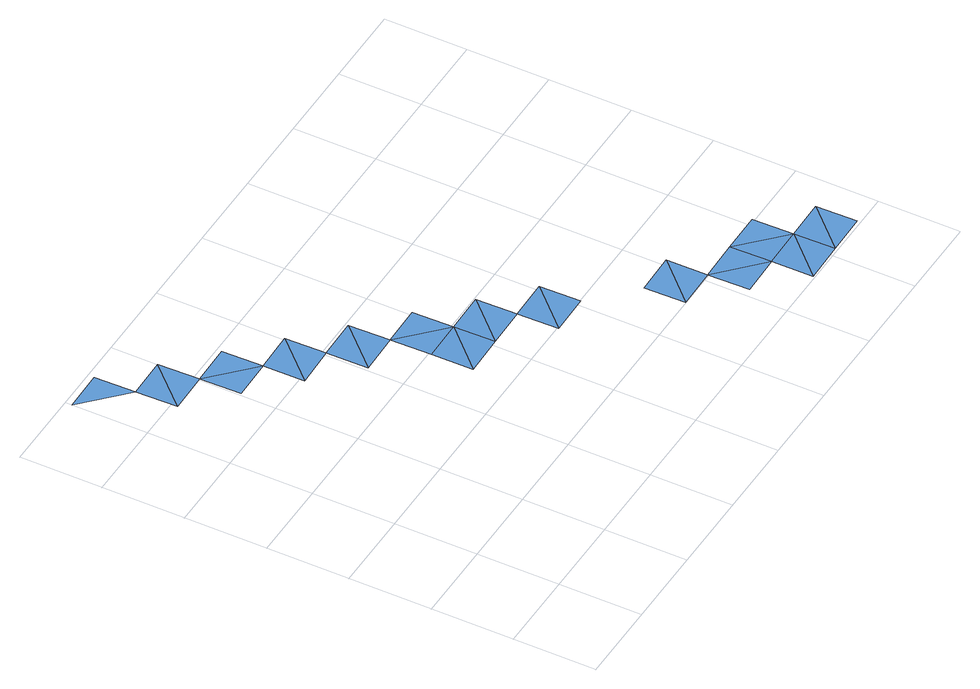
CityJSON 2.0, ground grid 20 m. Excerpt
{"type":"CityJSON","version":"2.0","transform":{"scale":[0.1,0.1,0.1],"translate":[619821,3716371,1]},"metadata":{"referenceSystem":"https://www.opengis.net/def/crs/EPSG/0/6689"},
"CityObjects":{
"waterbody1":{"type":"WaterBody","attributes":{"name":"福岡県津波浸水想定図","class":"1140","function":"2","WaterBodyTsunamiRiskAttribute.description":"1","WaterBodyTsunamiRiskAttribute.rank":"4"},"geometry":[{"type":"MultiSurface","lod":"1","boundaries":[[[0,1,2]],[[3,4,5]],[[1,5,4]],[[6,3,7]],[[3,6,8]],[[9,10,6]],[[10,9,11]],[[11,12,13]],[[12,14,13]],[[15,16,17]],[[18,16,15]],[[16,14,17]],[[19,14,16]],[[18,20,16]],[[18,21,20]],[[22,21,23]],[[24,22,23]],[[25,26,27]],[[26,25,28]],[[29,30,28]],[[30,31,28]],[[32,33,30]],[[30,33,31]],[[33,32,34]],[[33,35,31]],[[34,36,33]],[[37,36,34]]]}]}
},
"vertices":[
[1,1183,10],[103,1085,10],[101,1185,10],[205,987,10],[203,1087,10],[105,985,10],[307,889,10],[207,887,10],[305,989,10],[308,789,10],[406,891,10],[408,791,10],[410,691,10],[508,793,10],[510,693,10],[514,493,10],[612,595,10],[512,593,10],[614,495,10],[610,695,10],[712,597,10],[714,497,10],[814,499,10],[716,397,10],[816,399,10],[920,201,10],[1018,303,10],[918,301,10],[1020,203,10],[1022,103,10],[1122,105,10],[1120,205,10],[1124,5,10],[1222,106,10],[1224,7,10],[1220,206,10],[1322,108,10],[1324,8,10]
]}
